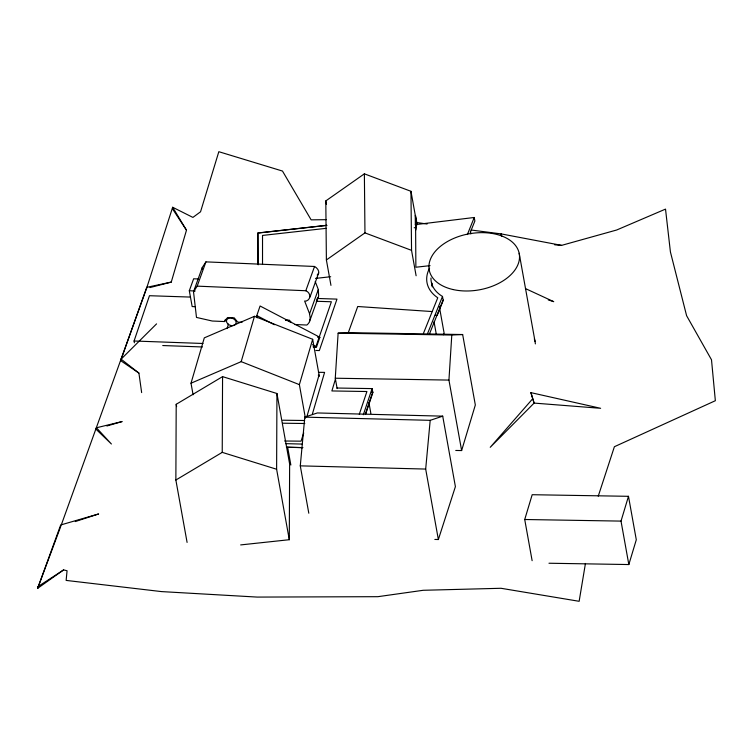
<?xml version="1.0" encoding="UTF-8"?>
<svg xmlns="http://www.w3.org/2000/svg" width="753" height="753" viewBox="0 0 753 753"><rect width="100%" height="100%" fill="white"/><g stroke="black" fill="none" stroke-linecap="round" stroke-linejoin="round"><path stroke-width="1.13" d="M187.092 542.414L175.863 480.028L176.202 404.295L222.568 376.632L276.944 393.508L289.632 463.98L289.293 539.713L240.659 544.918M175.863 480.028L222.229 452.365L222.568 376.632M289.293 539.713L276.615 469.241L276.944 393.508M337.146 388.614L335.273 378.222L338.125 333.165L348.978 332.657L462.653 334.53L475.331 405.001L461.627 450.558L455.763 450.463M461.627 450.558L448.939 380.086L451.791 335.038L462.653 334.53M308.805 513.226L300.287 465.862L304.796 417.134L317.314 412.955L442.717 416.155L455.396 486.626L438.359 539.534L434.848 539.44M438.359 539.534L425.68 469.063L430.189 420.334L442.717 416.155M146.553 288.437L146.731 287.335L171.26 282.093L186.48 230.192L172.663 207.263L146.553 288.437L61.191 525.18M585.448 563.442L579.142 601.299L501.009 588.281L423.214 590.286L377.855 596.687L257.215 597.082L161.509 591.594L66.132 580.412L67.064 570.755L63.619 569.908L37.857 586.691L37.65 588.328L63.619 569.908M141.649 392.595L138.91 373.083L120.678 360.659L121.101 359.143L156.568 323.865M193.088 394.76L191.008 383.211L204.298 337.862L254.476 316.307L312.664 339.292L319.319 376.255M191.008 383.211L241.186 361.647L254.476 316.307M305.398 418.131L299.374 384.632L312.664 339.292M306.876 416.625L319.027 375.173L318.284 375.163M312.401 413.971L324.59 372.387L318.406 372.311M335.33 379.484L331.875 390.948L366.918 391.522L359.294 414.291M532.126 560.674L524.719 519.504L532.183 494.712L628.482 496.312L636.294 539.769L628.83 564.552L548.975 563.235M628.83 564.552L621.018 521.104L628.482 496.312M303.723 432.919L301.068 441.173L284.615 441.004M598.24 496.189L614.392 446.717L715.35 400.709L711.5 359.783L686.604 315.705L670.415 251.935L665.52 209.108L616.679 230.004L561.587 245.374L554.669 244.8M363.332 414.743L372.086 388.604L336.949 388.03M365.431 413.905L372.716 392.134L372.086 388.604M365.685 413.981L372.97 392.2L371.474 392.181M134.392 342.775L134.072 341.005L149.461 295.713L190.387 297.077M226.973 328.609L228.479 324.166M96.44 427.77L95.96 429.172L111.406 443.997L96.44 427.77L122.146 421.548L106.87 426M257.206 317.822L256.801 315.563L260.086 306L319.865 337.278L316.571 346.841L313.097 346.719M120.678 360.659L146.731 287.335M195.178 306.697L192.166 306.565L189.314 290.752L193.634 278.789L198.331 278.986M242.071 322.284L237.684 322.105L234.192 317.822L227.557 317.54L224.629 321.55L212.271 321.023L196.486 317.427L193.521 291.778L202.265 267.513L205.927 261.875L314.547 266.468C317.559 268.002 320.787 272.398 317.192 275.118M193.521 291.778L197.182 286.14L205.927 261.875M224.629 321.55L225.42 319.347M197.182 286.14L305.803 290.733L314.547 266.468M309.991 297.077L318.735 272.812M294.611 324.515L306.829 325.032L307.403 324.552A14.345 10.561 19.8 0 0 309.464 321.7L310.189 318.114L309.577 313.775L318.321 289.519L315.225 281.547M309.464 321.7L318.66 296.098L318.321 289.519M348.018 333.457L357.722 306.509L432.213 311.563M60.786 526.291L37.65 588.328L60.692 524.973L98.634 513.951L75.262 521.565M423.412 333.457L437.757 297.783A50.319 31.325 -10.2 0 1 429.587 268.153M427.459 333.824L442.491 296.447A45.745 28.473 -10.2 0 1 430.97 278.045M467.368 234.569L474.239 217.485L415.345 224.639L415.976 228.159L415.92 218.954M429.285 334.398L443.122 299.976L442.491 296.447M470.296 232.404L474.87 221.006L474.239 217.485M443.376 300.052L437.211 315.385L435.243 315.253M443.404 334.737L444.091 333.014L439.338 306.584M532.399 399.099L490.231 447.31L534.103 403.09L600.621 408.305L530.903 392.642L534.103 403.09L530.903 392.642M330.953 285.378L326.388 259.964L325.804 200.91L364.377 173.83L410.959 191.3L416.993 224.799M326.388 259.964L364.96 232.884L364.377 173.83M149.922 287.571L171.26 282.093M414.197 227.754L415.618 227.585L416.023 229.853M326.727 225.298L257.742 232.988L257.742 264.265M326.84 225.392L257.987 233.063L258.194 264.802M326.153 228.338L262.524 235.435L262.524 264.218M315.507 278.412L330.68 276.728M430.067 265.649L415.872 267.23L415.534 215.509L417.171 224.601M326.209 219.678L311.13 219.848L282.479 171.053L218.822 151.701L200.543 211.791L192.909 217.41L172.663 207.263M282.761 420.212L304.645 420.503M282.77 423.214L304.796 423.506M338.125 333.165L451.791 335.038M335.273 378.222L448.939 380.086M371.973 392.115L372.716 392.134M524.719 519.504L621.018 521.104M304.796 417.134L430.189 420.334M285.764 443.649L301.991 444.063M286.394 447.169L302.621 447.593M286.648 447.244L302.875 447.659M300.287 465.862L425.68 469.063M317.135 298.461L336.968 299.12L319.319 350.569L315.94 350.456M316.251 301.266L331.376 301.765L315.639 347.434L313.389 347.359M317.54 337.193L319.865 337.278M134.072 341.005L202.999 343.481M162.742 345.542L202.463 346.964M189.314 290.752L195.187 291.006M285.641 319.997L289.368 320.157L291.336 322.566M471.077 230.013L501.15 233.901L561.587 245.374M415.496 222.333L427.083 224.027M222.229 452.365L276.615 469.241M548.278 299.929L553.737 301.661L525.453 288.578M364.96 232.884L411.543 250.354L416.117 275.767M241.186 361.647L299.374 384.632M256.801 315.563L274.318 324.731M312.448 344.676L316.571 346.841M305.803 290.733C310.716 292.672 311.497 299.186 306.151 301.087L304.626 301.021L309.577 313.775M121.101 359.143L138.91 373.083M172.409 208.685L186.48 230.192M501.658 236.188L501.15 233.901L501.611 236.178M519.175 253.281L535.025 341.363M470.418 231.463L470.86 233.91M434.048 321.795L436.326 334.417M368.895 402.535L370.881 413.538M325.804 200.91L326.425 204.374M287.684 447.404L290.846 465.025M176.202 404.295L176.616 406.611M202.265 267.513L202.453 269.122M410.959 191.3L411.543 250.354M416.174 219.029L416.211 224.78M415.279 215.433L415.345 224.639M285.688 320.317A4.998 3.68 19.8 0 1 289.764 321.87M318.208 297.444A14.345 10.561 19.8 0 1 316.665 299.779M432.26 286.893A45.745 28.473 -10.2 0 1 431.601 282.469M432.109 285.208A45.745 28.473 -10.2 0 1 431.893 283.439M534.319 338.897A45.745 28.473 -10.2 0 1 535.355 343.905M227.66 323.771A4.998 3.68 19.8 0 0 235.924 323.743A4.998 3.68 19.8 0 0 230.343 317.973A4.998 3.68 19.8 0 0 227.66 323.771M453.061 289.547A45.745 28.473 -10.2 0 0 519.504 255.822A45.745 28.473 -10.2 0 0 450.134 240.094A45.745 28.473 -10.2 0 0 453.061 289.547"/></g></svg>
